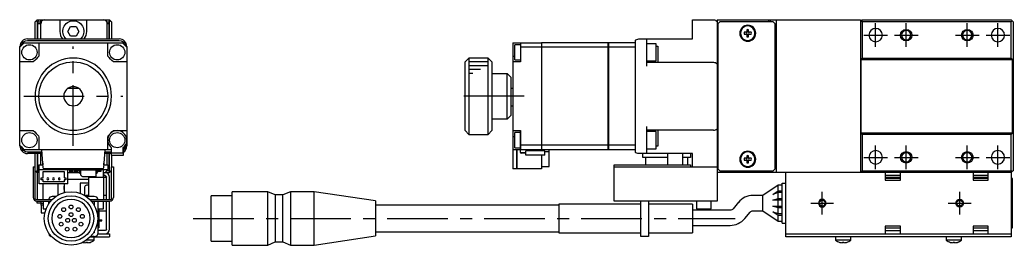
# Model space of a CAD drawing. Extents: x -1 to 545, y -8 to 182.
# Drawn here: x 285.4 to 545.4, y 62.8 to 121.8 of the extents above; entities that cross this region are included whole.
import ezdxf

# ---------------------------------------------------------------- set-up
doc = ezdxf.new("R2010")
doc.units = 0
doc.header["$LTSCALE"] = 0.5
doc.linetypes.add('CENTER', pattern=[50.8, 31.75, -6.35, 6.35, -6.35])
for name, color, linetype in [('MSM_CENTER', 1, 'CENTER'), ('MSM_CONTINUOUS', 7, 'CONTINUOUS'), ('MSM_NARROW', 5, 'CONTINUOUS')]:
    doc.layers.add(name, color=color, linetype=linetype)

msp = doc.modelspace()

# ---------------------------------------------------------------- linework, layer by layer
at = {"layer": 'MSM_CENTER'}
for p, q in [((509.44, 114.69), (509.44, 120.89)), ((517.44, 114.69), (517.44, 120.89)), ((533.44, 114.69), (533.44, 120.89)), ((541.44, 114.69), (541.44, 120.89)), ((506.34, 117.79), (512.54, 117.79)), ((514.34, 117.79), (520.54, 117.79)), ((530.34, 117.79), (536.54, 117.79)), ((538.34, 117.79), (544.54, 117.79)), ((299.35, 88.79), (299.35, 114.79)), ((286.35, 101.79), (312.35, 101.79)), ((417.44, 101.79), (399.44, 101.79)), ((509.44, 82.69), (509.44, 88.89)), ((517.44, 82.69), (517.44, 88.89)), ((533.44, 82.69), (533.44, 88.89)), ((541.44, 82.69), (541.44, 88.89)), ((506.34, 85.79), (512.54, 85.79)), ((514.34, 85.79), (520.54, 85.79)), ((530.34, 85.79), (536.54, 85.79)), ((538.34, 85.79), (544.54, 85.79)), ((495.44, 70.79), (495.44, 76.79)), ((531.44, 70.79), (531.44, 76.79)), ((492.44, 73.79), (498.44, 73.79)), ((528.44, 73.79), (534.44, 73.79)), ((330.77, 69.79), (472.69, 69.79))]:
    msp.add_line(p, q, dxfattribs=at)
at = {"layer": 'MSM_CONTINUOUS'}
for p, q in [((289.35, 121.29), (289.85, 121.79)), ((289.35, 116.79), (289.35, 121.29)), ((289.6, 121.54), (289.85, 121.29)), ((290.35, 121.79), (289.85, 121.29)), ((289.85, 121.79), (308.85, 121.79)), ((289.85, 121.29), (289.85, 116.79)), ((290.05, 116.79), (290.05, 121.29)), ((290.05, 121.29), (290.85, 121.29)), ((290.85, 120.79), (290.05, 120.79)), ((290.85, 120.79), (290.85, 121.79)), ((290.85, 116.79), (290.85, 120.79)), ((295.85, 121.79), (295.85, 118.79)), ((297.91, 118.79), (298.63, 120.04)), ((298.63, 120.04), (300.07, 120.04)), ((300.07, 120.04), (300.79, 118.79)), ((302.85, 118.79), (302.85, 121.79)), ((307.85, 121.59), (307.85, 121.79)), ((308.12, 121.29), (308.65, 121.29)), ((308.65, 120.79), (308.25, 120.79)), ((308.25, 116.79), (308.25, 120.79)), ((308.65, 121.29), (308.65, 116.79)), ((308.85, 116.79), (308.85, 121.79)), ((309.1, 121.54), (308.85, 121.79)), ((308.85, 121.29), (309.1, 121.54)), ((309.1, 121.54), (309.35, 121.29)), ((309.35, 121.29), (309.35, 116.79)), ((461.44, 116.79), (461.44, 121.79)), ((461.44, 121.79), (466.94, 121.79)), ((467.94, 121.79), (467.94, 74.29)), ((467.94, 121.79), (505.44, 121.79)), ((468.64, 121.29), (468.14, 120.79)), ((468.14, 120.79), (468.14, 82.79)), ((482.64, 121.29), (468.64, 121.29)), ((481.44, 121.29), (481.44, 121.79)), ((481.94, 121.29), (481.94, 121.79)), ((483.14, 120.79), (482.64, 121.29)), ((483.14, 82.79), (483.14, 120.79)), ((483.44, 81.79), (483.44, 121.79)), ((505.44, 121.79), (505.44, 81.79)), ((505.44, 121.29), (505.69, 121.54)), ((505.69, 121.54), (505.94, 121.79)), ((505.69, 121.54), (505.94, 121.29)), ((505.94, 121.79), (544.94, 121.79)), ((505.94, 121.29), (505.94, 111.79)), ((544.94, 121.29), (505.94, 121.29)), ((544.94, 121.79), (545.19, 121.54)), ((544.94, 121.29), (545.19, 121.54)), ((544.94, 111.79), (544.94, 121.29)), ((545.19, 121.54), (545.44, 121.29)), ((545.44, 121.29), (545.44, 82.29)), ((298.63, 117.54), (297.91, 118.79)), ((300.07, 117.54), (298.63, 117.54)), ((300.79, 118.79), (300.07, 117.54)), ((475.7, 118.53), (475.02, 118.53)), ((475.02, 118.05), (475.7, 118.05)), ((475.7, 119.21), (475.7, 118.53)), ((475.7, 118.05), (475.7, 117.38)), ((476.18, 118.53), (476.18, 119.21)), ((476.86, 118.53), (476.18, 118.53)), ((476.18, 117.38), (476.18, 118.05)), ((476.18, 118.05), (476.86, 118.05)), ((509.24, 119.53), (509.64, 119.53)), ((541.24, 119.53), (541.64, 119.53)), ((285.35, 88.79), (285.35, 114.79)), ((286.51, 115.79), (312.2, 115.79)), ((287.35, 116.79), (311.35, 116.79)), ((287.35, 116.41), (311.35, 116.41)), ((290.35, 115.79), (290.35, 112.29)), ((308.35, 112.29), (308.35, 115.79)), ((313.35, 114.79), (313.35, 88.79)), ((414.44, 115.79), (421.94, 115.79)), ((414.44, 115.79), (414.44, 82.79)), ((416.44, 115.29), (414.94, 115.29)), ((414.94, 111.29), (414.94, 115.29)), ((416.44, 115.79), (416.44, 110.79)), ((421.94, 114.64), (416.44, 114.64)), ((421.94, 115.79), (421.94, 87.49)), ((421.94, 115.78), (421.95, 115.78)), ((421.94, 114.64), (421.95, 114.64)), ((439.44, 115.79), (421.95, 115.79)), ((421.95, 115.79), (421.95, 87.49)), ((439.44, 114.64), (421.95, 114.64)), ((439.44, 87.79), (439.44, 115.79)), ((439.44, 115.78), (439.45, 115.78)), ((439.44, 114.64), (439.45, 114.64)), ((446.44, 115.79), (439.45, 115.79)), ((439.45, 115.79), (439.45, 87.79)), ((446.44, 114.64), (439.45, 114.64)), ((446.44, 116.41), (446.44, 87.18)), ((447.44, 116.79), (461.44, 116.79)), ((449.44, 116.79), (449.44, 109.69)), ((451.94, 115.54), (449.44, 115.54)), ((451.94, 111.04), (451.94, 115.54)), ((451.94, 114.87), (452.44, 114.87)), ((452.44, 114.87), (452.44, 110.69)), ((468.14, 116.29), (467.94, 116.29)), ((483.14, 116.29), (483.44, 116.29)), ((483.44, 115.54), (483.14, 115.54)), ((414.44, 112.29), (414.94, 112.29)), ((288.85, 110.79), (285.35, 110.79)), ((313.35, 110.79), (309.85, 110.79)), ((402.94, 111.79), (401.94, 110.79)), ((401.94, 92.79), (401.94, 110.79)), ((402.94, 111.79), (402.94, 91.79)), ((407.94, 111.79), (402.94, 111.79)), ((407.94, 91.79), (407.94, 111.79)), ((408.94, 110.79), (407.94, 111.79)), ((408.94, 110.79), (408.94, 92.79)), ((416.44, 110.79), (414.44, 110.79)), ((414.94, 111.29), (416.44, 111.29)), ((449.44, 111.04), (451.94, 111.04)), ((449.44, 110.69), (466.94, 110.69)), ((468.14, 111.79), (467.94, 111.79)), ((468.14, 110.79), (467.94, 110.79)), ((468.14, 109.29), (467.94, 109.29)), ((483.14, 110.04), (483.44, 110.04)), ((505.94, 111.79), (505.59, 111.44)), ((505.59, 111.44), (505.59, 92.14)), ((505.59, 111.44), (545.29, 111.44)), ((505.94, 111.79), (544.94, 111.79)), ((545.29, 111.44), (544.94, 111.79)), ((545.29, 92.14), (545.29, 111.44)), ((408.94, 107.79), (412.94, 107.79)), ((412.94, 95.79), (412.94, 107.79)), ((413.94, 106.79), (412.94, 107.79)), ((413.94, 106.79), (413.94, 96.79)), ((483.24, 106.79), (483.14, 106.79)), ((483.24, 96.79), (483.24, 106.79)), ((483.44, 106.59), (483.24, 106.79)), ((300.85, 103.79), (297.85, 103.79)), ((414.44, 103.79), (413.94, 103.79)), ((413.94, 99.29), (414.44, 99.29)), ((412.94, 95.79), (413.94, 96.79)), ((483.14, 96.79), (483.24, 96.79)), ((483.24, 96.79), (483.44, 96.99)), ((412.94, 95.79), (408.94, 95.79)), ((449.44, 93.89), (449.44, 86.79)), ((467.94, 94.29), (468.14, 94.29)), ((285.35, 92.79), (288.85, 92.79)), ((290.35, 91.29), (290.35, 87.79)), ((308.35, 87.79), (308.35, 91.29)), ((309.85, 92.79), (313.35, 92.79)), ((401.94, 92.79), (402.94, 91.79)), ((402.94, 91.79), (407.94, 91.79)), ((407.94, 91.79), (408.94, 92.79)), ((414.44, 92.79), (416.44, 92.79)), ((414.44, 91.29), (414.94, 91.29)), ((414.94, 88.29), (414.94, 92.29)), ((416.34, 92.29), (414.94, 92.29)), ((416.34, 92.79), (416.34, 87.19)), ((416.44, 92.79), (416.44, 90.29)), ((466.94, 92.89), (449.44, 92.89)), ((451.94, 92.54), (449.44, 92.54)), ((451.94, 88.04), (451.94, 92.54)), ((452.44, 92.89), (452.44, 88.71)), ((468.14, 92.79), (467.94, 92.79)), ((467.94, 91.79), (468.14, 91.79)), ((483.44, 93.54), (483.14, 93.54)), ((505.59, 92.14), (505.94, 91.79)), ((545.29, 92.14), (505.59, 92.14)), ((505.94, 91.79), (505.94, 82.29)), ((544.94, 91.79), (505.94, 91.79)), ((544.94, 91.79), (545.29, 92.14)), ((544.94, 82.29), (544.94, 91.79)), ((416.44, 90.29), (416.44, 87.79)), ((416.44, 90.29), (416.44, 88.95)), ((421.94, 88.95), (416.44, 88.95)), ((421.94, 88.95), (421.95, 88.95)), ((439.44, 88.95), (421.95, 88.95)), ((439.44, 88.95), (439.45, 88.95)), ((446.44, 88.95), (439.45, 88.95)), ((452.44, 88.71), (451.94, 88.71)), ((309.35, 87.79), (286.51, 87.79)), ((291.14, 87.18), (287.35, 87.18)), ((291.17, 86.79), (287.35, 86.79)), ((289.35, 83.29), (289.35, 86.79)), ((289.85, 86.79), (289.85, 82.29)), ((290.05, 82.29), (290.05, 86.79)), ((290.85, 83.79), (290.85, 86.79)), ((291.43, 83.07), (291.1, 87.79)), ((307.6, 87.79), (307.27, 83.07)), ((309.25, 86.79), (307.53, 86.79)), ((309.25, 87.18), (307.56, 87.18)), ((308.25, 83.79), (308.25, 86.79)), ((308.65, 86.79), (308.65, 82.29)), ((308.85, 81.79), (308.85, 86.79)), ((309.25, 87.49), (309.25, 86.39)), ((309.35, 87.49), (309.25, 87.49)), ((309.25, 86.39), (312.45, 86.39)), ((309.35, 86.89), (309.35, 88.29)), ((312.35, 86.89), (309.35, 86.89)), ((309.35, 86.39), (309.35, 83.29)), ((312.35, 88.29), (312.35, 86.89)), ((312.45, 87.49), (312.35, 87.49)), ((312.45, 86.39), (312.45, 87.49)), ((416.34, 87.79), (414.44, 87.79)), ((414.94, 88.29), (416.44, 88.29)), ((415.44, 82.79), (415.44, 87.79)), ((415.45, 87.79), (415.45, 82.79)), ((416.44, 87.94), (416.44, 88.29)), ((416.44, 87.19), (416.44, 87.94)), ((421.94, 87.79), (416.44, 87.79)), ((417.84, 86.99), (416.64, 86.99)), ((417.84, 86.89), (416.64, 86.89)), ((422.84, 87.49), (417.84, 87.49)), ((417.84, 86.39), (417.84, 87.49)), ((422.84, 86.39), (417.84, 86.39)), ((421.94, 87.8), (421.95, 87.8)), ((421.94, 86.39), (421.94, 82.79)), ((439.44, 87.79), (421.95, 87.79)), ((421.95, 86.39), (421.95, 83.79)), ((422.84, 86.39), (422.84, 87.49)), ((422.84, 87.29), (423.94, 87.29)), ((423.94, 83.39), (423.94, 87.79)), ((439.44, 87.8), (439.45, 87.8)), ((446.44, 87.79), (439.45, 87.79)), ((461.44, 86.79), (447.44, 86.79)), ((448.44, 85.79), (448.44, 86.79)), ((449.44, 88.04), (451.94, 88.04)), ((454.94, 86.79), (454.94, 83.79)), ((458.94, 83.79), (458.94, 86.79)), ((460.94, 86.79), (460.94, 85.79)), ((461.44, 83.29), (461.44, 86.79)), ((467.94, 87.29), (468.14, 87.29)), ((475.7, 86.21), (475.7, 85.53)), ((476.18, 85.53), (476.18, 86.21)), ((483.14, 88.04), (483.44, 88.04)), ((483.44, 87.29), (483.14, 87.29)), ((288.85, 83.29), (289.35, 83.29)), ((288.85, 83.29), (288.85, 75.29)), ((289.35, 74.99), (289.35, 83.29)), ((290.35, 83.79), (290.35, 82.59)), ((290.35, 83.79), (291.38, 83.79)), ((291.35, 84.22), (291.35, 83.79)), ((307.32, 83.79), (308.35, 83.79)), ((307.35, 83.79), (307.35, 84.22)), ((308.35, 83.79), (308.35, 82.59)), ((309.35, 74.99), (309.35, 83.29)), ((309.35, 83.29), (309.85, 83.29)), ((309.85, 83.29), (309.85, 75.29)), ((421.95, 83.79), (421.94, 83.79)), ((421.94, 83.39), (423.94, 83.39)), ((440.94, 74.29), (440.94, 83.79)), ((440.94, 83.79), (460.94, 83.79)), ((440.94, 83.29), (467.94, 83.29)), ((454.94, 85.79), (448.44, 85.79)), ((449.19, 85.79), (449.19, 83.79)), ((460.94, 85.79), (458.94, 85.79)), ((460.19, 85.79), (460.19, 83.79)), ((460.94, 83.79), (460.94, 83.29)), ((475.7, 85.53), (475.02, 85.53)), ((475.02, 85.05), (475.7, 85.05)), ((475.7, 85.05), (475.7, 84.38)), ((476.86, 85.53), (476.18, 85.53)), ((476.18, 84.38), (476.18, 85.05)), ((476.18, 85.05), (476.86, 85.05)), ((289.35, 82.29), (289.85, 81.79)), ((289.85, 82.29), (289.6, 82.04)), ((289.85, 82.29), (290.35, 81.79)), ((290.43, 81.79), (289.85, 81.79)), ((289.85, 81.79), (289.85, 74.79)), ((290.05, 82.79), (290.35, 82.79)), ((290.43, 82.29), (290.05, 82.29)), ((290.35, 82.59), (308.35, 82.59)), ((290.43, 78.89), (290.43, 82.59)), ((291.43, 80.44), (291.43, 82.09)), ((291.43, 82.09), (296.93, 82.09)), ((306.97, 82.79), (291.73, 82.79)), ((296.93, 82.09), (296.93, 80.44)), ((297.93, 78.89), (297.93, 82.59)), ((297.93, 81.79), (300.95, 81.79)), ((298.35, 82.59), (298.35, 81.79)), ((299.1, 82.17), (298.35, 82.17)), ((299.1, 82.04), (298.35, 82.04)), ((299.1, 82.59), (299.1, 81.79)), ((299.6, 82.59), (299.6, 81.79)), ((300.35, 82.17), (299.6, 82.17)), ((300.35, 82.04), (299.6, 82.04)), ((300.3, 82.36), (300.3, 82.59)), ((300.3, 82.36), (300.81, 82.36)), ((300.35, 82.36), (300.35, 81.79)), ((300.55, 82.36), (300.55, 82.59)), ((300.62, 82.36), (300.62, 82.59)), ((300.85, 82.59), (300.85, 82.59)), ((300.85, 82.36), (300.85, 81.79)), ((300.91, 82.17), (300.85, 82.17)), ((300.91, 82.04), (300.85, 82.04)), ((300.91, 82.26), (300.91, 81.93)), ((301.14, 81.93), (301.14, 82.26)), ((301.35, 82.17), (301.14, 82.17)), ((301.35, 82.04), (301.14, 82.04)), ((301.24, 81.83), (301.35, 81.83)), ((301.24, 81.6), (301.35, 81.6)), ((301.35, 81.14), (301.35, 82.39)), ((301.7, 80.74), (301.38, 81.07)), ((301.45, 82.49), (305.15, 82.49)), ((305.15, 80.71), (301.78, 80.71)), ((302.04, 82.59), (302.04, 82.49)), ((302.85, 82.59), (302.85, 82.49)), ((303.35, 80.71), (303.35, 75.54)), ((303.45, 82.59), (303.45, 82.49)), ((303.45, 80.71), (303.45, 80.59)), ((303.57, 82.59), (303.57, 82.49)), ((305.25, 82.39), (305.25, 80.81)), ((305.46, 82.04), (305.25, 82.04)), ((305.25, 81.83), (305.36, 81.83)), ((305.25, 81.6), (305.36, 81.6)), ((305.46, 81.93), (305.46, 82.26)), ((305.57, 82.59), (305.57, 82.51)), ((305.69, 82.26), (305.69, 81.93)), ((306.53, 82.04), (305.69, 82.04)), ((305.79, 82.36), (306.3, 82.36)), ((305.99, 82.59), (305.99, 82.36)), ((306.05, 82.59), (306.05, 82.36)), ((306.3, 82.59), (306.3, 82.36)), ((306.53, 82.59), (306.53, 82.04)), ((307.25, 80.59), (307.25, 82.59)), ((307.35, 74.79), (307.35, 81.79)), ((307.35, 81.79), (308.85, 81.79)), ((307.65, 80.99), (307.35, 80.99)), ((307.85, 81.79), (307.85, 81.99)), ((307.85, 80.49), (307.85, 80.94)), ((308.65, 82.29), (308.12, 82.29)), ((308.35, 82.79), (308.65, 82.79)), ((309.1, 82.04), (308.85, 82.29)), ((308.85, 81.79), (309.1, 82.04)), ((309.35, 82.29), (309.1, 82.04)), ((415.44, 82.79), (414.44, 82.79)), ((415.44, 82.8), (415.45, 82.8)), ((421.94, 82.79), (415.45, 82.79)), ((544.94, 81.79), (467.94, 81.79)), ((468.14, 82.79), (468.64, 82.29)), ((468.64, 82.29), (482.64, 82.29)), ((481.44, 81.79), (481.44, 82.29)), ((481.94, 81.79), (481.94, 82.29)), ((482.64, 82.29), (483.14, 82.79)), ((485.94, 64.99), (485.94, 81.79)), ((505.69, 82.04), (505.44, 82.29)), ((505.94, 82.29), (505.69, 82.04)), ((505.94, 81.79), (505.69, 82.04)), ((505.94, 82.29), (544.94, 82.29)), ((511.94, 81.79), (511.94, 79.79)), ((512.88, 80.99), (511.94, 80.99)), ((514.99, 80.99), (512.88, 80.99)), ((515.94, 80.99), (514.99, 80.99)), ((515.94, 79.79), (515.94, 81.79)), ((534.94, 81.79), (534.94, 79.79)), ((535.88, 80.99), (534.94, 80.99)), ((537.99, 80.99), (535.88, 80.99)), ((538.94, 80.99), (537.99, 80.99)), ((538.94, 79.79), (538.94, 81.79)), ((545.19, 82.04), (544.94, 82.29)), ((545.19, 82.04), (544.94, 81.79)), ((544.94, 81.79), (544.94, 64.99)), ((545.44, 82.29), (545.19, 82.04)), ((297.93, 78.89), (290.43, 78.89)), ((290.93, 79.94), (290.93, 80.44)), ((290.93, 80.44), (291.43, 80.44)), ((291.43, 79.94), (290.93, 79.94)), ((291.35, 78.89), (291.35, 74.79)), ((291.43, 79.39), (291.43, 79.94)), ((296.93, 79.39), (291.43, 79.39)), ((295.35, 75.91), (295.35, 78.89)), ((296.85, 78.24), (296.85, 77.34)), ((296.95, 78.24), (296.85, 78.24)), ((296.93, 80.44), (297.43, 80.44)), ((296.93, 79.94), (296.93, 79.39)), ((297.43, 79.94), (296.93, 79.94)), ((296.95, 78.89), (296.95, 76.56)), ((297.43, 80.44), (297.43, 79.94)), ((297.93, 80.04), (303.35, 80.04)), ((301.15, 79.04), (301.15, 76.37)), ((303.35, 79.04), (301.15, 79.04)), ((303.45, 80.59), (307.25, 80.59)), ((307.85, 80.49), (307.35, 80.49)), ((308.05, 74.79), (308.05, 80.59)), ((308.85, 74.79), (308.85, 80.59)), ((483.94, 78.54), (479.94, 75.79)), ((483.94, 77.04), (483.94, 78.54)), ((484.94, 78.54), (483.94, 78.54)), ((484.94, 68.54), (484.94, 79.04)), ((484.94, 79.04), (485.94, 79.04)), ((515.94, 80.49), (511.94, 80.49)), ((515.94, 80.29), (511.94, 80.29)), ((511.94, 79.79), (515.94, 79.79)), ((538.94, 80.49), (534.94, 80.49)), ((538.94, 80.29), (534.94, 80.29)), ((534.94, 79.79), (538.94, 79.79)), ((545.24, 80.29), (544.94, 80.29)), ((545.24, 67.29), (545.24, 80.29)), ((294.76, 75.54), (293.85, 75.54)), ((296.95, 77.87), (296.85, 77.87)), ((296.95, 77.72), (296.85, 77.72)), ((296.95, 77.34), (296.85, 77.34)), ((296.85, 76.53), (296.85, 76.54)), ((296.85, 76.54), (296.9, 76.54)), ((302.25, 77.79), (302.25, 75.86)), ((304.85, 75.54), (302.74, 75.54)), ((308.05, 75.79), (307.35, 75.79)), ((335.44, 63.84), (335.44, 75.74)), ((340.94, 75.74), (335.44, 75.74)), ((340.94, 62.79), (340.94, 76.79)), ((350.24, 76.79), (340.94, 76.79)), ((350.24, 62.79), (350.24, 76.79)), ((352.24, 75.94), (350.24, 76.79)), ((352.24, 75.94), (352.24, 63.64)), ((354.24, 75.94), (352.24, 75.94)), ((356.24, 76.79), (354.24, 75.94)), ((354.24, 63.64), (354.24, 75.94)), ((356.24, 76.79), (356.24, 62.79)), ((362.44, 76.79), (356.24, 76.79)), ((362.44, 62.79), (362.44, 76.79)), ((378.44, 74.36), (362.44, 76.79)), ((479.94, 75.79), (477.34, 75.79)), ((479.94, 71.79), (479.94, 75.79)), ((482.48, 76.04), (483.94, 77.04)), ((483.94, 76.54), (482.48, 76.04)), ((483.94, 77.04), (484.94, 77.04)), ((483.94, 75.04), (483.94, 76.54)), ((484.94, 76.54), (483.94, 76.54)), ((289.55, 74.79), (293.85, 74.79)), ((289.85, 73.79), (289.85, 74.29)), ((289.85, 74.29), (293.39, 74.29)), ((290.85, 73.79), (289.85, 73.79)), ((290.85, 74.29), (290.85, 73.29)), ((290.85, 73.79), (291.45, 73.79)), ((291.45, 73.29), (290.85, 73.29)), ((290.95, 73.29), (290.95, 71.29)), ((291.45, 74.29), (291.45, 72.29)), ((292.85, 74.29), (292.85, 73.56)), ((303.65, 74.79), (309.15, 74.79)), ((304.11, 74.29), (308.85, 74.29)), ((304.85, 74.29), (304.85, 73.23)), ((305.85, 66.04), (305.85, 74.29)), ((307.25, 72.29), (307.25, 74.29)), ((308.05, 66.99), (308.05, 74.29)), ((308.85, 66.99), (308.85, 74.29)), ((378.44, 74.36), (378.44, 65.22)), ((426.44, 73.29), (378.44, 73.29)), ((426.44, 73.54), (426.44, 66.04)), ((447.94, 73.54), (426.44, 73.54)), ((467.94, 74.29), (440.94, 74.29)), ((447.94, 65.04), (447.94, 74.29)), ((449.94, 74.29), (449.94, 65.04)), ((461.44, 73.54), (449.94, 73.54)), ((461.44, 73.54), (461.44, 66.04)), ((462.54, 74.29), (462.54, 72.29)), ((466.34, 72.29), (466.34, 74.29)), ((473.51, 74.01), (472.09, 72.32)), ((482.48, 74.54), (483.94, 75.04)), ((484.94, 74.54), (482.48, 74.54)), ((482.48, 73.04), (484.94, 73.04)), ((483.94, 72.54), (482.48, 73.04)), ((483.94, 75.04), (484.94, 75.04)), ((483.94, 73.04), (483.94, 74.54)), ((290.95, 71.29), (291.91, 71.29)), ((291.45, 72.29), (292.21, 72.29)), ((305.85, 72.29), (307.25, 72.29)), ((306.05, 72.29), (306.05, 67.29)), ((306.05, 71.79), (308.05, 71.79)), ((471.32, 71.96), (461.44, 71.96)), ((462.54, 72.29), (466.34, 72.29)), ((475.15, 69.75), (476.57, 71.44)), ((477.34, 71.79), (479.94, 71.79)), ((479.94, 71.79), (483.94, 69.04)), ((482.48, 71.54), (483.94, 71.04)), ((483.94, 70.54), (482.48, 71.54)), ((483.94, 71.04), (483.94, 72.54)), ((484.94, 72.54), (483.94, 72.54)), ((483.94, 71.04), (484.94, 71.04)), ((483.94, 69.04), (483.94, 70.54)), ((484.94, 70.54), (483.94, 70.54)), ((306.05, 69.42), (306.85, 69.42)), ((306.05, 69.17), (306.85, 69.17)), ((306.85, 69.17), (306.85, 69.42)), ((461.44, 67.96), (471.32, 67.96)), ((483.94, 69.04), (484.94, 69.04)), ((484.94, 68.54), (485.94, 68.54)), ((515.94, 67.79), (511.94, 67.79)), ((511.94, 67.79), (511.94, 65.79)), ((515.94, 65.79), (515.94, 67.79)), ((538.94, 67.79), (534.94, 67.79)), ((534.94, 67.79), (534.94, 65.79)), ((538.94, 65.79), (538.94, 67.79)), ((304.85, 65.04), (303.89, 65.04)), ((304.85, 66.04), (304.66, 66.04)), ((304.85, 66.36), (304.85, 66.04)), ((305.82, 65.79), (308.85, 65.79)), ((306.05, 67.29), (305.85, 67.29)), ((307.65, 66.59), (305.85, 66.59)), ((308.85, 65.79), (308.85, 64.99)), ((362.44, 62.79), (378.44, 65.22)), ((378.44, 66.29), (426.44, 66.29)), ((426.44, 66.04), (447.94, 66.04)), ((449.94, 65.04), (447.94, 65.04)), ((449.94, 66.04), (461.44, 66.04)), ((485.94, 65.79), (544.94, 65.79)), ((511.94, 67.29), (515.94, 67.29)), ((511.94, 66.59), (515.94, 66.59)), ((534.94, 67.29), (538.94, 67.29)), ((534.94, 66.59), (538.94, 66.59)), ((544.94, 67.29), (545.24, 67.29)), ((301.96, 63.52), (301.97, 63.53)), ((302.67, 63.53), (303.03, 63.53)), ((302.67, 63.4), (302.67, 63.53)), ((304.85, 64.1), (302.82, 64.1)), ((303.03, 63.53), (303.03, 63.4)), ((303.74, 63.53), (303.74, 63.52)), ((303.85, 64.99), (308.85, 64.99)), ((304.85, 64.1), (304.85, 64.99)), ((335.44, 63.84), (340.94, 63.84)), ((340.94, 62.79), (350.24, 62.79)), ((350.24, 62.79), (352.24, 63.64)), ((352.24, 63.64), (354.24, 63.64)), ((354.24, 63.64), (356.24, 62.79)), ((356.24, 62.79), (362.44, 62.79)), ((544.94, 64.99), (485.94, 64.99)), ((498.94, 64.99), (498.94, 64.1)), ((502.94, 64.1), (498.94, 64.1)), ((500.05, 63.52), (500.05, 63.53)), ((500.76, 63.53), (501.12, 63.53)), ((500.76, 63.4), (500.76, 63.53)), ((501.12, 63.53), (501.12, 63.4)), ((501.82, 63.53), (501.83, 63.52)), ((502.94, 64.1), (502.94, 64.99)), ((527.94, 64.99), (527.94, 64.1)), ((531.94, 64.1), (527.94, 64.1)), ((529.05, 63.52), (529.05, 63.53)), ((529.76, 63.53), (530.12, 63.53)), ((529.76, 63.4), (529.76, 63.53)), ((530.12, 63.53), (530.12, 63.4)), ((530.82, 63.53), (530.83, 63.52)), ((531.94, 64.1), (531.94, 64.99))]:
    msp.add_line(p, q, dxfattribs=at)
at = {"layer": 'MSM_CONTINUOUS', "extrusion": (0, 0, -1)}
for centre, radius in [((-475.94, 118.29), 2.1), ((-475.94, 118.29), 1.9), ((-509.44, 117.79), 1.75), ((-517.44, 117.79), 1.23), ((-533.44, 117.79), 1.23), ((-541.44, 117.79), 1.75), ((-299.35, 101.79), 10), ((-299.35, 101.79), 2.5), ((-475.94, 85.29), 2.1), ((-475.94, 85.29), 1.9), ((-509.44, 85.79), 1.75), ((-517.44, 85.79), 1.23), ((-533.44, 85.79), 1.23), ((-541.44, 85.79), 1.75), ((-292.68, 80.19), 0.25), ((-294.18, 80.19), 0.25), ((-295.68, 80.19), 0.25), ((-298.75, 69.79), 5)]:
    msp.add_circle(centre, radius, dxfattribs=at)
at = {"layer": 'MSM_CONTINUOUS'}
for centre, radius in [((287.85, 113.29), 2), ((310.85, 113.29), 2), ((299.35, 101.79), 9), ((287.85, 90.29), 2), ((310.85, 90.29), 2), ((298.75, 69.79), 7), ((298.75, 69.79), 5.95), ((298.75, 72.79), 0.5), ((495.44, 73.79), 0.783), ((531.44, 73.79), 0.783), ((295.8, 70.32), 0.5), ((296.82, 72.09), 0.5), ((298.75, 70.79), 0.5), ((300.68, 72.09), 0.5), ((301.71, 70.32), 0.5), ((296.15, 68.29), 0.5), ((297.89, 69.29), 0.5), ((299.62, 69.29), 0.5), ((301.35, 68.29), 0.5), ((297.73, 66.98), 0.5), ((299.78, 66.98), 0.5)]:
    msp.add_circle(centre, radius, dxfattribs=at)
for centre, radius, start, end in [((291.85, 120.79), 1, 90, 180), ((307.25, 120.79), 1, 0, 90), ((299.35, 118.79), 3.5, 180, 214.8499), ((299.35, 118.79), 3.5, 325.1501, 0), ((475.94, 118.29), 0.95, 165.3667, 194.6333), ((475.94, 118.29), 0.365, 138.8496, 221.1504), ((475.94, 118.29), 0.95, 75.3667, 104.6333), ((475.94, 118.29), 0.365, 48.8496, 131.1504), ((475.94, 118.29), 0.365, 228.8496, 311.1504), ((475.94, 118.29), 0.95, 255.3667, 284.6333), ((475.94, 118.29), 0.365, 318.8496, 41.1504), ((475.94, 118.29), 0.95, 345.3667, 14.6333), ((287.35, 114.79), 2, 90, 180), ((311.35, 114.79), 2, 0, 90), ((310.85, 90.29), 2.5, 306.8699, 233.1301), ((466.94, 94.39), 1.5, 270, 311.8103), ((287.35, 88.79), 2, 180, 270), ((311.35, 88.79), 2, 303.367, 0), ((416.64, 87.19), 0.3, 180, 270), ((475.94, 85.29), 0.95, 75.3667, 104.6333), ((475.94, 85.29), 0.95, 165.3667, 194.6333), ((475.94, 85.29), 0.365, 138.8496, 221.1504), ((475.94, 85.29), 0.365, 48.8496, 131.1504), ((475.94, 85.29), 0.365, 228.8496, 311.1504), ((475.94, 85.29), 0.95, 255.3667, 284.6333), ((475.94, 85.29), 0.365, 318.8496, 41.1504), ((475.94, 85.29), 0.95, 345.3667, 14.6333), ((300.81, 82.26), 0.33, 0, 90), ((301.24, 81.93), 0.33, 180, 270), ((301.45, 82.39), 0.1, 90, 180), ((301.45, 81.14), 0.1, 180, 225), ((301.78, 80.81), 0.1, 225, 270), ((305.15, 82.39), 0.1, 0, 90), ((305.15, 80.81), 0.1, 270, 0), ((305.36, 81.93), 0.33, 270, 0), ((305.79, 82.26), 0.33, 90, 180), ((307.25, 82.79), 1, 270, 348.463), ((307.65, 80.59), 1.2, 0, 90), ((303, 77.79), 0.75, 62.1818, 180), ((293.85, 74.54), 1, 90, 165.5225), ((303, 73.79), 2, 79.9213, 105.3266), ((304.85, 74.54), 1, 14.4775, 90), ((477.34, 70.79), 5, 90, 140), ((289.85, 75.29), 1, 180, 270), ((308.85, 75.29), 1, 270, 0), ((471.32, 72.96), 5, 270, 320), ((293.85, 66.04), 1, 180, 253.869), ((304.85, 66.04), 1, 270, 0), ((307.65, 66.99), 1.2, 270, 0), ((302.85, 66.59), 3.2, 252.6257, 253.8775), ((302.85, 66.59), 3.19, 253.8933, 266.7703), ((302.85, 66.59), 3.19, 273.2297, 286.1067), ((302.85, 66.59), 3.2, 286.1225, 308.6822), ((500.94, 66.59), 3.2, 231.3178, 253.8775), ((500.94, 66.59), 3.19, 253.8933, 266.7703), ((500.94, 66.59), 3.19, 273.2297, 286.1067), ((500.94, 66.59), 3.2, 286.1225, 308.6822), ((529.94, 66.59), 3.2, 231.3178, 253.8775), ((529.94, 66.59), 3.19, 253.8933, 266.7703), ((529.94, 66.59), 3.19, 273.2297, 286.1067), ((529.94, 66.59), 3.2, 286.1225, 308.6822)]:
    msp.add_arc(centre, radius, start, end, dxfattribs=at)
at = {"layer": 'MSM_CONTINUOUS', "extrusion": (0, 0, -1)}
for centre, radius, start, end in [((-299.35, 118.79), 2.75, 313.3418, 226.6582), ((-466.94, 120.29), 1.5, 90, 131.8103), ((-299.35, 101.79), 19, 42.5369, 47.4631), ((-287.35, 114.79), 1.62, 9.7265, 90), ((-311.35, 114.79), 1.62, 90, 170.2735), ((-299.35, 101.79), 19, 132.5369, 137.4631), ((-447.44, 115.29), 1.5, 48.1897, 90), ((-276.19, 124.96), 19, 221.7998, 228.2002), ((-322.52, 124.96), 19, 311.7998, 318.2002), ((-466.94, 109.19), 1.5, 90, 131.8103), ((-276.19, 78.63), 19, 131.7998, 138.2002), ((-322.52, 78.63), 19, 41.7998, 48.2002), ((-299.35, 101.79), 19, 312.5369, 317.4631), ((-287.35, 88.79), 1.62, 270, 350.2735), ((-299.35, 101.79), 19, 222.5369, 226.8264), ((-311.35, 88.79), 1.62, 189.7265, 231.8273), ((-416.64, 87.19), 0.2, 270, 0), ((-447.44, 88.29), 1.5, 270, 311.8103), ((-291.73, 83.09), 0.3, 270, 356), ((-300.81, 82.26), 0.1, 90, 180), ((-301.24, 81.93), 0.1, 270, 0), ((-305.36, 81.93), 0.1, 180, 270), ((-305.79, 82.26), 0.1, 0, 90), ((-306.97, 83.09), 0.3, 184, 270), ((-307.65, 80.59), 0.4, 90, 180), ((-289.55, 74.99), 0.2, 270, 0), ((-309.15, 74.99), 0.2, 180, 270), ((-471.32, 72.96), 1, 220, 270), ((-477.34, 70.79), 1, 40, 90), ((-307.65, 66.99), 0.4, 180, 270)]:
    msp.add_arc(centre, radius, start, end, dxfattribs=at)
at = {"layer": 'MSM_NARROW'}
for p, q in [((407.94, 110.79), (402.94, 110.79)), ((407.94, 109.79), (402.94, 109.79)), ((405.94, 108.79), (402.94, 108.79)), ((403.94, 107.79), (402.94, 107.79))]:
    msp.add_line(p, q, dxfattribs=at)
for centre, radius in [((517.44, 117.79), 1.5), ((533.44, 117.79), 1.5), ((517.44, 85.79), 1.5), ((533.44, 85.79), 1.5), ((531.44, 73.79), 1)]:
    msp.add_circle(centre, radius, dxfattribs=at)
at = {"layer": 'MSM_NARROW', "extrusion": (0, 0, -1)}
msp.add_circle((-495.44, 73.79), 1, dxfattribs=at)

doc.saveas('drawing.dxf')
